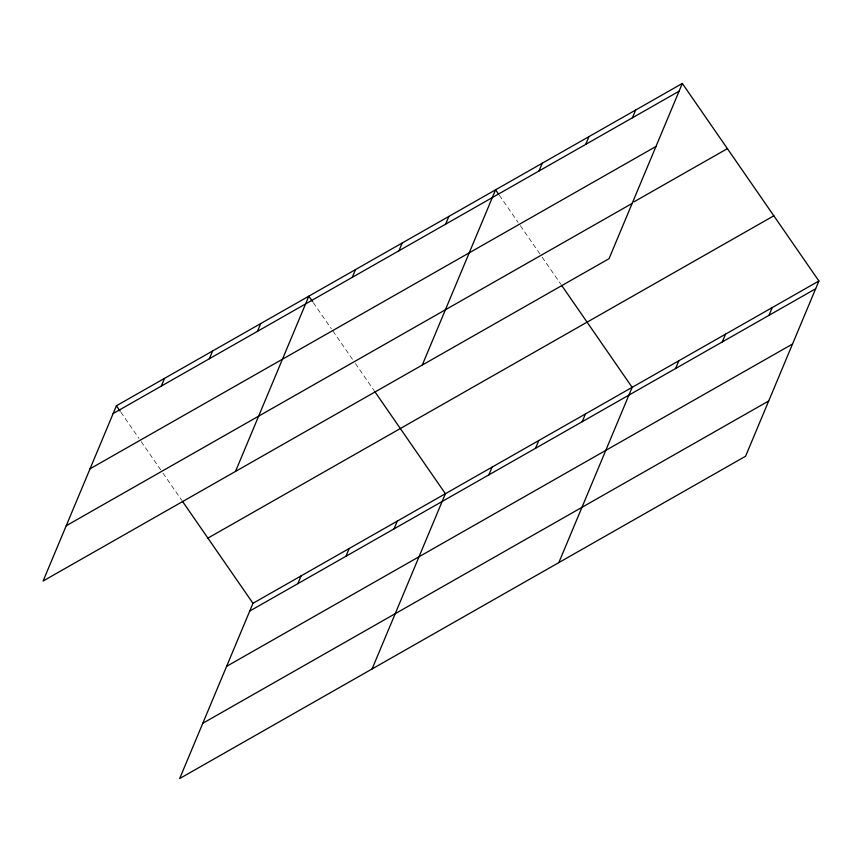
<?xml version="1.0" encoding="UTF-8"?>
<svg xmlns="http://www.w3.org/2000/svg" width="862" height="862" viewBox="0 0 862 862"><rect width="100%" height="100%" fill="white"/><g stroke="black" fill="none" stroke-linecap="round" stroke-linejoin="round"><path stroke-width="0.65" stroke-dasharray="4.31 3.23" d="M499.335 195.243L518.105 222.407M520.368 225.672L539.892 253.913M542.144 257.167L560.86 284.244M313.326 302.691L331.353 328.767M332.861 330.943L353.14 360.273M355.392 363.527L374.108 390.615M120.917 412.284L138.944 438.359M141.196 441.613L160.72 469.865M162.972 473.119L181.699 500.197"/><path stroke-width="1.29" d="M682.327 83.452L116.413 405.765L43.1 581.01L609.025 258.697L682.327 83.452L818.9 280.99L745.587 456.235L179.673 778.548L252.975 603.303L818.9 280.99M161.269 386.133L164.513 378.364M209.369 358.732L212.612 350.974M257.469 331.331L260.723 323.573M235.509 471.428L308.822 296.172L312.583 301.614M352.267 277.348L355.51 269.59M398.955 250.756L402.198 242.998M445.643 224.163L448.886 216.405M297.832 583.66L301.086 575.902M422.272 365.068L495.575 189.812L498.581 194.155M345.942 556.27L349.185 548.501M539.019 170.988L542.263 163.22M394.042 528.869L397.285 521.111M585.707 144.396L588.951 136.638M372.082 668.966L445.395 493.71L374.862 391.693M632.396 117.803L635.639 110.045M488.829 474.887L492.083 467.118M535.517 448.294L538.772 440.536M582.206 421.701L585.46 413.943M558.835 562.595L632.148 387.35L561.615 285.333M675.592 368.527L678.836 360.758M722.281 341.934L725.524 334.165M768.969 315.341L772.212 307.583M113.159 413.523L679.084 91.21M90.036 468.799L655.96 146.486M634.023 201.816L727.399 148.641M66.223 525.745L632.137 203.432M207.914 538.114L773.828 215.802M249.732 611.061L815.657 288.748M226.609 666.337L792.534 344.024M202.785 723.283L768.71 400.97M116.413 405.765L120.163 411.196M182.442 501.285L252.975 603.303"/></g></svg>
